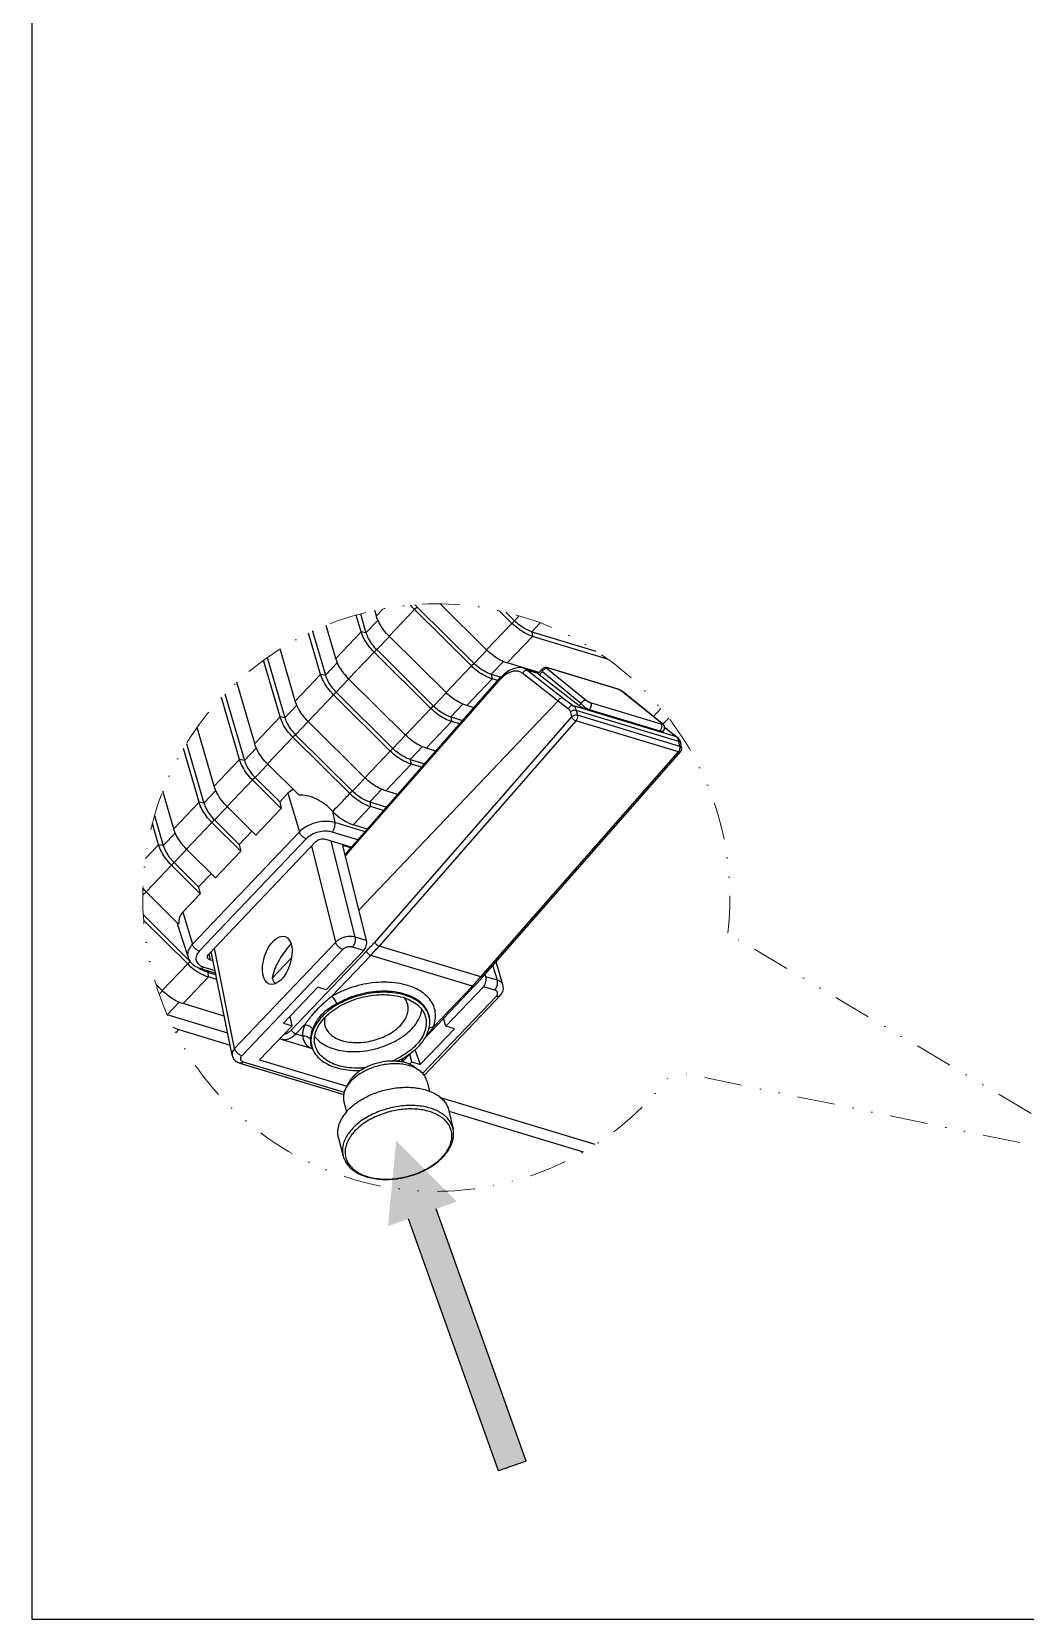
# Model space of a CAD drawing. Header units: millimetres. Extents: x 10368 to 13229, y -13270 to -11269.
# Drawn here: x 11898.9 to 12134.3, y -13205 to -12829.2 of the extents above; entities that cross this region are included whole.
import ezdxf

# ---------------------------------------------------------------- set-up
doc = ezdxf.new("R2010")
doc.units = ezdxf.units.MM
doc.linetypes.add('DIVIDE', pattern=[31.75, 12.7, -6.35, 0, -6.35, 0, -6.35])
doc.layers.add('hatch', color=56, linetype='Continuous', lineweight=9)

# ---------------------------------------------------------------- blocks, each defined once
blk = doc.blocks.new('u59')
blk.add_hatch(color=14).paths.add_polyline_path([(580.912, 847.753), (576.019, 846.005), (554.703, 905.7), (548.176, 903.369), (569.492, 843.675), (564.598, 841.927), (578.938, 827.526)])
blk.add_line((548.176, 903.369), (554.703, 905.7))
at = {"color": 7}
for p, q in [((554.703, 905.7), (576.019, 846.005)), ((548.176, 903.369), (569.492, 843.675))]:
    blk.add_line(p, q, dxfattribs=at)
at = {"color": 7, "linetype": 'Continuous'}
for p, q in [((592.649, 826.955), (591.494, 831.18)), ((531.813, 828.447), (568.377, 817.375)), ((566.501, 820.556), (534.676, 830.192)), ((566.457, 820.412), (565.49, 824.683)), ((591.338, 818.286), (590.731, 820.717)), ((571.692, 813.378), (571.085, 815.807)), ((615.156, 808.831), (591.246, 816.07)), ((615.967, 809.156), (591.363, 816.605)), ((572.325, 812.06), (554.321, 793.157)), ((590.284, 813.943), (590.9, 815.166)), ((611.293, 808.382), (590.634, 814.637)), ((572.681, 811.615), (555.22, 793.284)), ((573.229, 809.5), (565.14, 801.008)), ((575.256, 808.886), (573.229, 809.5)), ((574.518, 805.946), (573.229, 809.5)), ((574.664, 810.04), (573.545, 810.83)), ((575.256, 808.886), (575.781, 809.438)), ((575.256, 808.886), (575.742, 807.004)), ((577.541, 808.893), (575.562, 806.815)), ((577.943, 808.824), (576.832, 807.657)), ((611.293, 808.382), (603.599, 800.304)), ((591.595, 782.27), (615.545, 807.415)), ((593.275, 780.537), (617.225, 805.682)), ((598.93, 805.508), (598.721, 805.921)), ((605.994, 803.542), (598.827, 805.712)), ((617.225, 805.682), (621.992, 781.912)), ((617.816, 807.244), (622.738, 782.696)), ((630.405, 801.207), (618.291, 804.874)), ((567.167, 800.394), (558.276, 791.06)), ((572.163, 803.246), (560.369, 790.864)), ((570.16, 800.653), (560.909, 790.94)), ((565.14, 801.008), (567.167, 800.394)), ((567.167, 800.394), (567.701, 798.562)), ((585.986, 782.65), (603.707, 801.255)), ((600.605, 800.046), (602.709, 802.254)), ((602.709, 802.254), (601.144, 802.728)), ((606.483, 803.332), (605.987, 803.544)), ((618.849, 802.093), (633.167, 797.758)), ((630.405, 801.207), (631.15, 801.989)), ((597.537, 791.198), (605.626, 799.691)), ((605.626, 799.691), (603.599, 800.304)), ((603.599, 800.304), (604.068, 798.055)), ((619.663, 798.035), (629.436, 795.076)), ((630.327, 794.708), (633.187, 797.711)), ((584.988, 783.649), (594.239, 793.362)), ((629.436, 795.076), (623.426, 788.766)), ((553.647, 790.662), (555.294, 785.179)), ((554.982, 789.536), (557.684, 788.718)), ((554.982, 789.536), (556.036, 786.024)), ((555.61, 791.868), (558.276, 791.06)), ((559.001, 789.387), (558.377, 788.687)), ((560.909, 790.94), (584.988, 783.649)), ((586.62, 782.478), (595.51, 791.812)), ((595.51, 791.812), (597.537, 791.198)), ((621.398, 789.38), (623.426, 788.766)), ((634.346, 792), (628.336, 785.69)), ((634.311, 792.032), (635.088, 792.848)), ((634.346, 792), (635.86, 790.498)), ((558.377, 788.687), (511.56, 735.43)), ((558.915, 788.76), (512.097, 735.503)), ((557.684, 788.718), (557.867, 788.106)), ((558.915, 788.76), (582.997, 781.468)), ((603.735, 784.213), (608.304, 789.009)), ((623.617, 787.663), (621.621, 788.268)), ((625.354, 786.741), (621.706, 787.845)), ((624.543, 786.416), (621.828, 787.238)), ((623.323, 787.356), (623.617, 787.663)), ((623.617, 787.663), (623.426, 788.766)), ((627.708, 785.1), (628.336, 785.69)), ((628.336, 785.69), (638.748, 775.369)), ((586.62, 782.478), (589.286, 781.671)), ((623.348, 783.335), (598.003, 756.726)), ((600.232, 756.052), (625.576, 782.66)), ((622.285, 784.955), (622.958, 784.752)), ((622.958, 784.752), (623.281, 783.32)), ((627.708, 785.1), (638.837, 774.069)), ((630.567, 776.917), (628.236, 784.163)), ((536.363, 728.155), (582.997, 781.468)), ((537.391, 727.189), (584.025, 780.501)), ((585.954, 780.158), (588.657, 779.339)), ((585.954, 780.158), (591.565, 757.634)), ((588.657, 779.339), (594.336, 756.538)), ((593.275, 780.537), (598.957, 757.728)), ((601.885, 754.421), (627.23, 781.029)), ((629.512, 773.414), (627.23, 781.029)), ((630.48, 776.237), (638.205, 768.579)), ((540.613, 723.42), (587.758, 772.917)), ((625.355, 769.05), (629.512, 773.414)), ((622.769, 764.324), (625.746, 767.45)), ((625.355, 769.05), (632.196, 762.269)), ((625.746, 767.45), (625.355, 769.05)), ((625.746, 767.45), (631.568, 761.679)), ((638.205, 768.579), (632.196, 762.269)), ((638.955, 769.435), (638.171, 768.612)), ((615.755, 758.971), (621.765, 765.28)), ((621.765, 765.28), (628.605, 758.5)), ((590.399, 759.382), (554.437, 718.474)), ((590.327, 758.959), (591.046, 759.714)), ((590.399, 759.382), (590.978, 759.99)), ((631.568, 761.679), (628.571, 758.533)), ((631.568, 761.679), (632.196, 762.269)), ((638.338, 760.718), (635.237, 757.463)), ((590.336, 758.968), (554.383, 718.071)), ((588.001, 756.312), (594.108, 754.463)), ((595.693, 756.127), (589.489, 758.006)), ((589.667, 758.208), (591.565, 757.634)), ((613.168, 754.245), (616.146, 757.371)), ((615.755, 758.971), (622.595, 752.19)), ((616.146, 757.371), (615.755, 758.971)), ((616.146, 757.371), (621.968, 751.6)), ((628.605, 758.5), (622.595, 752.19)), ((634.104, 757.674), (631.247, 754.675)), ((634.104, 757.674), (635.237, 757.463)), ((636.184, 750.537), (634.104, 757.674)), ((635.237, 757.463), (636.705, 752.426)), ((589.101, 752.73), (585.025, 748.45)), ((585.745, 753.746), (589.101, 752.73)), ((586.316, 754.395), (593.455, 752.234)), ((594.005, 749.519), (593.455, 752.234)), ((604.626, 745.276), (601.885, 754.421)), ((606.155, 748.892), (612.164, 755.201)), ((612.164, 755.201), (619.005, 748.421)), ((621.968, 751.6), (618.97, 748.454)), ((621.968, 751.6), (622.595, 752.19)), ((631.647, 753.693), (625.637, 747.384)), ((631.647, 753.693), (634.239, 744.802)), ((585.216, 747.347), (581.191, 748.566)), ((581.916, 749.391), (585.025, 748.45)), ((585.216, 747.347), (585.025, 748.45)), ((606.155, 748.892), (612.995, 742.111)), ((606.546, 747.292), (606.155, 748.892)), ((619.005, 748.421), (612.995, 742.111)), ((581.434, 744.68), (575.425, 738.371)), ((578.545, 745.555), (581.434, 744.68)), ((582.325, 744.313), (585.216, 747.347)), ((586.31, 741.637), (589.307, 744.784)), ((589.307, 744.784), (589.935, 745.374)), ((589.307, 744.784), (602.767, 731.442)), ((589.935, 745.374), (603.395, 732.032)), ((601.914, 745.766), (609.405, 738.342)), ((604.626, 745.276), (606.546, 747.292)), ((606.546, 747.292), (612.367, 741.521)), ((624.503, 747.595), (621.647, 744.596)), ((624.503, 747.595), (625.637, 747.384)), ((628.614, 733.492), (624.503, 747.595)), ((625.637, 747.384), (629.337, 734.691)), ((586.345, 741.604), (580.335, 735.295)), ((586.345, 741.604), (599.804, 728.263)), ((612.367, 741.521), (609.37, 738.375)), ((612.367, 741.521), (612.995, 742.111)), ((622.047, 743.614), (616.037, 737.305)), ((622.047, 743.614), (626.102, 729.701)), ((575.615, 737.268), (572.175, 738.31)), ((572.725, 734.234), (575.615, 737.268)), ((572.901, 739.135), (575.425, 738.371)), ((575.615, 737.268), (575.425, 738.371)), ((609.405, 738.342), (603.395, 732.032)), ((614.903, 737.515), (612.047, 734.517)), ((614.903, 737.515), (616.037, 737.305)), ((619.501, 721.741), (614.903, 737.515)), ((616.037, 737.305), (620.321, 722.607)), ((511.328, 734.562), (511.553, 733.436)), ((511.554, 733.436), (511.715, 732.902)), ((511.74, 734.177), (536.006, 726.829)), ((511.74, 734.177), (511.965, 733.051)), ((511.965, 733.051), (536.293, 725.685)), ((512.097, 735.503), (536.363, 728.155)), ((571.834, 734.601), (565.824, 728.292)), ((569.529, 735.299), (571.834, 734.601)), ((576.71, 731.558), (579.707, 734.705)), ((579.707, 734.705), (580.335, 735.295)), ((579.707, 734.705), (593.167, 721.363)), ((580.335, 735.295), (593.795, 721.953)), ((612.446, 733.535), (606.437, 727.226)), ((612.446, 733.535), (616.688, 718.982)), ((514.607, 730.294), (512.33, 732.07)), ((512.561, 731.95), (512.332, 732.068)), ((512.561, 731.95), (536.942, 724.567)), ((512.561, 731.95), (514.833, 730.177)), ((514.607, 730.294), (514.619, 730.284)), ((514.619, 730.284), (514.833, 730.177)), ((514.619, 730.284), (515.367, 729.728)), ((514.833, 730.177), (515.368, 729.779)), ((515.673, 730.489), (516.017, 730.829)), ((533.361, 725.599), (516.371, 730.743)), ((516.482, 730.526), (516.625, 730.666)), ((533.211, 725.46), (516.482, 730.526)), ((576.744, 731.525), (570.735, 725.216)), ((576.744, 731.525), (590.204, 718.184)), ((602.767, 731.442), (599.77, 728.295)), ((602.767, 731.442), (603.395, 732.032)), ((514.4, 727.491), (515.758, 728.917)), ((515.853, 728.826), (525.358, 721.219)), ((516.083, 728.706), (525.588, 721.099)), ((516.223, 725.23), (518.007, 727.102)), ((532.992, 723.765), (516.264, 728.83)), ((533.211, 725.46), (533.347, 725.603)), ((536.293, 725.685), (536.006, 726.829)), ((537.678, 726.044), (537.391, 727.189)), ((540.613, 723.42), (538.141, 725.26)), ((563.125, 724.155), (566.015, 727.189)), ((566.015, 727.189), (563.159, 728.054)), ((563.885, 728.879), (565.824, 728.292)), ((566.015, 727.189), (565.824, 728.292)), ((599.804, 728.263), (593.795, 721.953)), ((605.303, 727.436), (602.447, 724.438)), ((605.303, 727.436), (606.437, 727.225)), ((609.47, 713.139), (605.303, 727.436)), ((606.437, 727.226), (610.357, 713.775)), ((543.095, 715.798), (533.881, 723.317)), ((535.103, 723.993), (535.593, 724.51)), ((544.317, 716.474), (535.103, 723.993)), ((545.071, 717.187), (535.602, 724.501)), ((539.399, 722.739), (536.942, 724.567)), ((547.764, 716.213), (539.399, 722.739)), ((548.973, 716.865), (540.598, 723.398)), ((562.234, 724.522), (556.224, 718.213)), ((560.513, 725.043), (562.234, 724.522)), ((567.11, 721.479), (570.107, 724.626)), ((570.107, 724.626), (570.735, 725.216)), ((570.107, 724.626), (583.567, 711.284)), ((570.735, 725.216), (584.194, 711.874)), ((593.167, 721.363), (593.795, 721.953)), ((602.846, 723.456), (596.836, 717.146)), ((602.846, 723.456), (606.441, 711.122)), ((525.356, 721.22), (525.522, 721.1)), ((525.358, 721.219), (525.356, 721.22)), ((526.397, 720.66), (526.59, 720.595)), ((526.481, 720.653), (542.897, 715.683)), ((526.481, 720.653), (526.589, 720.595)), ((526.589, 720.595), (543.006, 715.624)), ((556.415, 717.11), (554.117, 717.806)), ((554.869, 718.623), (556.224, 718.213)), ((556.415, 717.11), (556.224, 718.213)), ((567.144, 721.446), (561.134, 715.137)), ((567.144, 721.446), (580.604, 708.105)), ((590.204, 718.184), (584.194, 711.874)), ((593.167, 721.363), (590.17, 718.216)), ((542.897, 715.683), (543.006, 715.624)), ((544.317, 716.474), (545.003, 717.239)), ((544.342, 715.89), (545.302, 716.959)), ((545.093, 716.726), (552.634, 714.443)), ((545.15, 716.79), (548.741, 715.703)), ((545.302, 716.959), (547.764, 716.213)), ((545.302, 716.959), (545.318, 716.861)), ((552.634, 714.443), (546.624, 708.134)), ((553.525, 714.076), (556.415, 717.11)), ((557.509, 711.4), (560.507, 714.547)), ((560.507, 714.547), (561.134, 715.137)), ((560.507, 714.547), (573.966, 701.205)), ((561.134, 715.137), (574.594, 701.795)), ((595.703, 717.357), (592.846, 714.359)), ((595.703, 717.357), (596.836, 717.146)), ((598.741, 706.933), (595.703, 717.357)), ((596.836, 717.146), (599.683, 707.38)), ((528.878, 713.507), (546.624, 708.134)), ((546.815, 707.031), (531.63, 711.629)), ((557.544, 711.367), (551.534, 705.058)), ((557.544, 711.367), (568.548, 700.459)), ((583.567, 711.284), (580.569, 708.137)), ((583.567, 711.284), (584.194, 711.874)), ((593.246, 713.377), (587.236, 707.067)), ((593.246, 713.377), (595.531, 705.538)), ((544.833, 704.951), (546.815, 707.031)), ((546.815, 707.031), (546.624, 708.134)), ((580.604, 708.105), (574.594, 701.795)), ((586.102, 707.278), (583.246, 704.279)), ((586.102, 707.278), (587.236, 707.067)), ((587.403, 702.816), (586.102, 707.278)), ((587.236, 707.067), (588.396, 703.09)), ((549.783, 703.288), (550.906, 704.467)), ((550.906, 704.467), (551.534, 705.058)), ((550.906, 704.467), (552.958, 702.434)), ((551.534, 705.058), (554.554, 702.064)), ((583.646, 703.298), (582.033, 701.605)), ((583.646, 703.298), (584.023, 702.002)), ((573.966, 701.205), (574.594, 701.795))]:
    blk.add_line(p, q, dxfattribs=at)
for points in [[(617.817, 807.242), (617.719, 807.59), (617.444, 808.118), (617.034, 808.576), (616.498, 808.941), (615.967, 809.156)], [(554.32, 793.157), (553.982, 792.733), (553.697, 792.166), (553.562, 791.582), (553.573, 790.999), (553.648, 790.659)], [(560.369, 790.864), (559.749, 790.204), (559.001, 789.387)], [(511.715, 732.902), (512.063, 732.328), (512.33, 732.07)], [(515.673, 730.488), (515.506, 730.274), (515.4, 730.021), (515.364, 729.75), (515.398, 729.485), (515.49, 729.248), (515.619, 729.054), (515.755, 728.91), (515.854, 728.825)], [(525.522, 721.1), (525.73, 720.972), (525.945, 720.857), (526.168, 720.753), (526.397, 720.66)], [(548.738, 715.703), (549.887, 715.547), (551.037, 715.731), (552.22, 716.246), (553.407, 717.097), (554.383, 718.071)], [(543.006, 715.624), (543.175, 715.579), (543.352, 715.548), (543.519, 715.537), (543.699, 715.549), (543.896, 715.596), (544.098, 715.689), (544.286, 715.831), (544.343, 715.89)]]:
    blk.add_lwpolyline(points, dxfattribs=at)
for centre, radius, start, end in [((576.871, 822.77), 12.458, 135.36832, 136.39175), ((576.5, 823.421), 11.621, 136.39125, 137.4131), ((580.815, 832.728), 10.911, 316.32163, 322.04032), ((582.385, 796.712), 12.165, 136.32251, 141.91318), ((597.151, 801.141), 4.859, 68.08928, 69.64936), ((597.222, 801.32), 4.667, 67.88787, 68.07981), ((597.262, 801.418), 4.561, 66.99317, 67.89051), ((614.94, 739.526), 74.585, 136.74845, 138.69186), ((612.664, 741.644), 71.475, 136.39409, 136.73466), ((620.097, 777.699), 10.599, 54.97169, 59.80381), ((618.976, 776.466), 13.129, 53.53256, 58.15157), ((618.372, 775.647), 14.147, 45.22579, 53.53643), ((635.247, 735.795), 69.397, 136.4049, 138.84296), ((635.47, 735.535), 68.326, 136.40491, 138.84402), ((512.32, 734.761), 1.012, 138.68094, 191.34225), ((513.479, 733.06), 1.444, 215.48322, 220.7124), ((525.769, 721.732), 0.657, 231.29044, 235.29339), ((546.827, 725.162), 10.132, 316.87038, 318.68903)]:
    blk.add_arc(centre, radius, start, end, dxfattribs=at)
for centre, major_axis, ratio, start_param, end_param in [((631.835, 792.936), (-6.781, 7.544), 0.6168894, -0.9676563, -0.7945169), ((558.634, 789.759), (0.454, 1.626), 0.5650063, 0.8156144, 2.4125907), ((604.944, 785.482), (1.589, 5.69), 0.5650063, -0.7551819, -0.3941232), ((604.944, 785.482), (3.013, 5.243), 0.3070683, 3.8892618, 5.6112638), ((586.907, 781.199), (0.522, 1.605), 0.5327871, 0.8389168, 2.4358931), ((623.268, 779.603), (-6.177, 6.258), 0.5951018, -3.1232373, -2.5842595), ((623.63, 778.17), (-6.272, 6.354), 0.5951018, 3.8752301, 4.0079342), ((590.407, 746.283), (-5.613, 5.847), 0.5968302, -1.5901468, -0.8157401), ((598.285, 751.561), (-6.272, 6.354), 0.5951018, 2.8613692, 3.159948), ((517.308, 730.041), (1.638, -0.762), 0.173443, 8.5407853, 9.8755649), ((534.253, 724.91), (1.612, -0.747), 0.1791821, 0.6669887, 2.2370998), ((550.504, 715.687), (9.896, -7.727), 0.0772247, 3.133993, 3.1609581), ((543.72, 717.596), (1.599, -0.73), 0.1775373, 0.2493077, 0.6502541)]:
    blk.add_ellipse(centre, major_axis=major_axis, ratio=ratio, start_param=start_param, end_param=end_param, dxfattribs=at)
blk.add_ellipse((607.108, 784.826), major_axis=(1.828, 5.617), ratio=0.5327871, dxfattribs=at)
for points, start_tangent, end_tangent in [([(591.494, 831.18), (591.07, 832.266), (590.409, 833.279), (589.518, 834.194), (588.413, 834.99), (587.113, 835.647), (585.648, 836.151), (584.051, 836.493), (582.351, 836.668), (580.585, 836.674), (578.782, 836.514), (576.976, 836.192), (575.199, 835.714), (573.485, 835.088), (571.864, 834.326), (570.366, 833.441), (569.02, 832.447), (568.006, 831.522)], (-0.2638082, 0.9645752), (-0.7025218, -0.7116622)), ([(589.418, 826.017), (589.645, 826.32), (590.355, 827.488), (590.821, 828.673), (591.034, 829.85), (590.99, 830.997), (590.69, 832.088), (590.139, 833.103), (589.349, 834.021), (588.337, 834.822), (587.122, 835.49), (585.729, 836.013), (584.187, 836.379), (582.527, 836.581), (580.783, 836.614), (578.991, 836.479), (577.186, 836.177), (575.406, 835.715), (573.687, 835.103), (572.064, 834.352), (570.569, 833.479), (569.234, 832.5), (568.086, 831.436)], (0.6140828, 0.7892416), (-0.6896984, -0.7240967)), ([(567.851, 831.362), (566.942, 830.282), (566.227, 829.16), (565.721, 828.017), (565.431, 826.877), (565.355, 825.761), (565.49, 824.683)], (-0.6896984, -0.7240967), (0.2208385, -0.9753104)), ([(567.944, 831.285), (567.147, 830.309), (566.438, 829.141), (565.971, 827.956), (565.758, 826.779), (565.802, 825.633), (566.103, 824.541), (566.653, 823.526), (567.443, 822.609), (568.456, 821.807), (569.671, 821.139), (569.751, 821.103)], (-0.6766752, -0.7362817), (0.9131513, -0.4076209)), ([(589.24, 824.576), (590.179, 825.696), (590.9, 826.856), (591.391, 828.034), (591.641, 829.208), (591.648, 830.356), (591.494, 831.18)], (0.6896984, 0.7240967), (-0.2635394, 0.9646486)), ([(590.379, 820.304), (591.226, 821.3), (591.904, 822.328), (592.401, 823.376), (592.712, 824.426), (592.831, 825.463), (592.757, 826.473), (592.649, 826.955)], (0.6896984, 0.7240967), (-0.2638174, 0.9645726)), ([(565.49, 824.683), (565.629, 824.188), (566.107, 823.154), (566.817, 822.208), (567.744, 821.366), (568.872, 820.645), (570.18, 820.057), (571.644, 819.614), (573.235, 819.324), (574.925, 819.192), (576.681, 819.221), (578.472, 819.41), (580.264, 819.756), (582.024, 820.252), (583.718, 820.889), (585.315, 821.656), (586.786, 822.537), (588.102, 823.516), (589.24, 824.576)], (0.2207702, -0.9753258), (0.6896984, 0.7240967)), ([(569.751, 821.103), (571.063, 820.616), (572.605, 820.25), (574.265, 820.048), (576.009, 820.015), (577.802, 820.15), (579.606, 820.452), (581.386, 820.914), (583.105, 821.526), (584.729, 822.277), (586.223, 823.15), (587.558, 824.129), (588.706, 825.193)], (0.9131513, -0.4076209), (0.6896984, 0.7240967)), ([(590.379, 820.304), (589.375, 819.356), (588.228, 818.469), (586.954, 817.657), (585.573, 816.931), (584.105, 816.302), (582.571, 815.779), (580.993, 815.37), (579.394, 815.08), (577.799, 814.914), (576.229, 814.875), (574.708, 814.962), (573.258, 815.175), (571.9, 815.51), (570.655, 815.963), (569.539, 816.527), (568.57, 817.194), (567.762, 817.953), (567.126, 818.795), (566.671, 819.706), (566.457, 820.412)], (-0.6896984, -0.7240967), (-0.2209753, 0.9752794)), ([(590.9, 815.166), (590.952, 815.271), (591.311, 816.246), (591.451, 817.213), (591.37, 818.148), (591.338, 818.286)], (0.449676, 0.8931918), (-0.2427284, 0.9700943)), ([(571.692, 813.378), (571.962, 812.633), (572.477, 811.821), (573.194, 811.099), (573.545, 810.83)], (0.2427284, -0.9700943), (0.8169794, -0.5766668)), ([(573.545, 810.83), (574.097, 810.482), (575.165, 809.985), (576.376, 809.618), (577.701, 809.391), (579.112, 809.307), (580.576, 809.369), (582.061, 809.575), (583.534, 809.921), (584.962, 810.399), (586.313, 810.999), (587.556, 811.706), (588.665, 812.506), (589.614, 813.38)], (0.8169794, -0.5766668), (0.6896984, 0.7240967)), ([(574.664, 810.04), (575.161, 809.727), (576.123, 809.279), (577.212, 808.949), (578.405, 808.745), (579.674, 808.669), (580.992, 808.725), (582.329, 808.911), (583.654, 809.222), (584.939, 809.652), (586.155, 810.192), (587.274, 810.829), (588.272, 811.548), (589.126, 812.335)], (0.8169669, -0.5766845), (0.6896984, 0.7240967)), ([(589.126, 812.335), (589.817, 813.171), (590.284, 813.943)], (0.6896984, 0.7240967), (0.4496319, 0.8932139)), ([(589.614, 813.38), (590.382, 814.308), (590.9, 815.166)], (0.6896984, 0.7240967), (0.449676, 0.8931918)), ([(574.262, 804.909), (575.856, 806.335), (577.767, 807.602), (579.921, 808.664), (579.971, 808.685)], (0.6896984, 0.7240967), (0.9228464, 0.3851682)), ([(578.808, 808.751), (577.309, 807.974), (576.451, 807.452)], (-0.9056565, -0.4240122), (-0.8402547, -0.5421919)), ([(586.186, 810.245), (587.125, 810.315), (589.49, 810.29), (591.714, 809.969), (593.702, 809.368), (595.405, 808.499), (596.748, 807.401), (597.698, 806.102), (598.171, 804.856)], (0.9953201, 0.0966331), (0.2321946, -0.9726693)), ([(598.549, 806.263), (598.487, 806.383), (597.48, 807.76), (596.049, 808.929), (594.245, 809.85), (592.127, 810.491), (589.769, 810.83), (587.313, 810.86)], (-0.4496662, 0.8931967), (-0.9988463, -0.0480206)), ([(615.156, 808.831), (615.419, 809.051), (615.687, 809.164), (615.941, 809.163), (615.967, 809.156)], (0.6896984, 0.7240967), (0.9560266, -0.2932799)), ([(615.545, 807.415), (615.725, 807.648), (615.828, 807.892), (615.849, 808.132), (615.788, 808.356), (615.646, 808.554), (615.431, 808.715), (615.156, 808.831)], (0.689551, 0.7242371), (-0.9570299, 0.2899892)), ([(572.81, 804.216), (572.283, 803.48), (571.414, 801.784), (571.269, 801.358)], (-0.6158413, -0.7878702), (-0.2929819, -0.956118)), ([(571.977, 798.313), (571.906, 798.622), (571.836, 800.176), (572.216, 801.775), (573.035, 803.372), (574.262, 804.909)], (-0.2537443, 0.9672713), (0.6896984, 0.7240967)), ([(576.451, 807.452), (575.282, 806.629), (573.587, 805.114)], (-0.8402547, -0.5421919), (-0.6896984, -0.7240967)), ([(598.253, 802.815), (597.676, 803.512), (596.338, 804.606), (594.641, 805.472), (592.66, 806.071), (590.442, 806.391), (588.086, 806.416), (585.648, 806.146), (583.233, 805.592), (580.905, 804.77), (578.758, 803.712), (576.854, 802.449), (575.264, 801.028)], (-0.5784168, 0.8157414), (-0.6896984, -0.7240967)), ([(595.86, 800.182), (595.828, 800.311), (595.317, 801.435), (594.449, 802.417), (593.257, 803.222), (591.788, 803.816), (590.097, 804.178), (588.25, 804.294), (586.317, 804.159), (584.374, 803.779), (582.494, 803.168), (580.749, 802.349), (579.208, 801.354), (577.928, 800.221)], (-0.2310844, 0.9729337), (-0.6896984, -0.7240967)), ([(598.171, 804.856), (598.215, 804.657), (598.285, 803.103), (597.905, 801.504), (597.086, 799.907), (595.859, 798.37)], (0.2321946, -0.9726693), (-0.6896984, -0.7240967)), ([(596.534, 798.165), (597.838, 799.799), (598.707, 801.495), (599.111, 803.196), (599.037, 804.844), (598.549, 806.263)], (0.6896984, 0.7240967), (-0.4496662, 0.8931967)), ([(599.247, 803.548), (599.183, 804.614), (598.954, 805.457), (598.929, 805.508)], (0.0015171, 0.9999988), (-0.447154, 0.894457)), ([(601.145, 802.728), (600.867, 803.757), (600.384, 804.621), (599.742, 805.232), (599.044, 805.616)], (-0.1709408, 0.9852813), (-0.9204394, 0.3908853)), ([(615.545, 807.415), (615.912, 807.262), (616.275, 807.029), (616.61, 806.732), (616.892, 806.393), (617.102, 806.034), (617.225, 805.682)], (0.9570884, -0.2897961), (0.2188596, -0.9757564)), ([(617.225, 805.682), (617.586, 806.144), (617.793, 806.626), (617.836, 807.103), (617.816, 807.242)], (0.6970639, 0.717009), (-0.1961976, 0.9805644)), ([(570.16, 800.653), (569.683, 798.863), (569.678, 797.117), (570.144, 795.467), (571.068, 793.965), (572.423, 792.654), (574.167, 791.574), (576.248, 790.759), (578.603, 790.231), (581.163, 790.007), (583.849, 790.095), (586.581, 790.49), (589.277, 791.182), (591.857, 792.149), (594.239, 793.362)], (-0.3674491, -0.9300436), (0.8629434, 0.5053006)), ([(571.959, 802.854), (571.646, 802.501), (571.083, 801.838), (570.59, 801.225), (570.16, 800.653)], (-0.666621, -0.7453969), (-0.5868706, -0.8096807)), ([(570.16, 800.653), (570.688, 800.72), (571.113, 800.934), (571.272, 801.092)], (0.9998011, -0.0199451), (0.6266431, 0.7793064)), ([(571.269, 801.358), (571.01, 800.083), (570.983, 799.376)], (-0.2929819, -0.956118), (0.0226925, -0.9997425)), ([(575.264, 801.028), (574.041, 799.496), (573.225, 797.903), (572.873, 796.531)], (-0.6896984, -0.7240967), (-0.1365803, -0.990629)), ([(596.701, 797.759), (597.34, 798.514), (597.835, 799.243), (598.22, 799.932), (598.524, 800.569), (598.764, 801.143)], (0.689526, 0.7242609), (0.3674434, 0.9300459)), ([(598.764, 801.143), (599.03, 801.951), (599.192, 802.755), (599.247, 803.548)], (0.3674491, 0.9300436), (0.0016013, 0.9999987)), ([(600.605, 800.046), (600.039, 800.134), (599.502, 800.368), (599.059, 800.718), (598.764, 801.143)], (-0.9998011, 0.0199452), (-0.4227061, 0.9062668)), ([(601.144, 802.728), (600.558, 802.72), (600.004, 802.869), (599.549, 803.157), (599.247, 803.548)], (-0.9888016, -0.1492363), (-0.4422194, 0.8969069)), ([(600.605, 800.046), (600.903, 800.946), (601.083, 801.844), (601.144, 802.728)], (0.3674491, 0.9300436), (0.0016013, 0.9999987)), ([(602.709, 802.254), (603.472, 802.931), (604.259, 803.39), (605.041, 803.613), (605.788, 803.593), (605.987, 803.544)], (0.6897402, 0.7240569), (0.957642, -0.2879616)), ([(602.709, 802.254), (603.028, 802.105), (603.329, 801.864), (603.567, 801.566), (603.707, 801.255)], (0.9570884, -0.2897962), (0.2651095, -0.9642183)), ([(603.707, 801.255), (604.355, 801.83), (605.025, 802.22), (605.569, 802.39)], (0.6897825, 0.7240167), (0.98256, 0.1859457)), ([(570.983, 799.376), (571.084, 798.435), (571.634, 796.896), (572.641, 795.519), (574.072, 794.35), (575.876, 793.429), (577.994, 792.788), (580.352, 792.449), (582.87, 792.422), (585.463, 792.709), (588.042, 793.3), (590.52, 794.176), (592.812, 795.305), (594.839, 796.65), (596.534, 798.165)], (0.0226925, -0.9997425), (0.6896984, 0.7240967)), ([(570.988, 799.143), (571.074, 798.282), (571.611, 796.714), (572.618, 795.31), (574.06, 794.118), (575.888, 793.18), (578.037, 792.529), (580.433, 792.188), (582.992, 792.168), (585.625, 792.471), (588.24, 793.085), (590.746, 793.989), (593.056, 795.151)], (0.0225639, -0.9997454), (0.8629434, 0.5053006)), ([(595.859, 798.37), (594.265, 796.944), (592.354, 795.677), (590.2, 794.615), (587.864, 793.79), (585.442, 793.235), (582.996, 792.964), (580.631, 792.989), (578.407, 793.31), (576.419, 793.911), (574.716, 794.78), (573.374, 795.877), (572.423, 797.177), (571.977, 798.313)], (-0.6896984, -0.7240967), (-0.2537443, 0.9672713)), ([(577.928, 800.221), (576.96, 798.994), (576.341, 797.72), (576.093, 796.448), (576.215, 795.273)], (-0.6896984, -0.7240967), (0.2528373, -0.9675088)), ([(593.056, 795.151), (593.61, 795.476), (594.119, 795.78), (594.601, 796.082), (595.065, 796.389), (595.509, 796.708), (595.93, 797.041), (596.328, 797.39), (596.701, 797.759)], (0.8629507, 0.5052881), (0.6897006, 0.7240947)), ([(595.867, 798.367), (595.962, 799.089), (595.86, 800.182)], (0.2104339, 0.9776081), (-0.2310844, 0.9729337)), ([(597.75, 796.549), (598.497, 797.366), (599.137, 798.124), (599.692, 798.822), (600.178, 799.463), (600.605, 800.046)], (0.6896147, 0.7241765), (0.5868683, 0.8096824)), ([(555.22, 793.284), (554.877, 793.346), (554.58, 793.313), (554.351, 793.186), (554.321, 793.157)], (-0.9570884, 0.2897961), (-0.6867784, -0.7268669)), ([(555.22, 793.284), (555.041, 793.05), (554.938, 792.807), (554.916, 792.567), (554.978, 792.342), (555.12, 792.144), (555.334, 791.983), (555.61, 791.868)], (-0.689551, -0.7242371), (0.9570299, -0.2899892)), ([(576.215, 795.273), (576.228, 795.227), (576.739, 794.103), (577.052, 793.681)], (0.2528373, -0.9675088), (0.6430122, -0.7658559)), ([(594.239, 793.362), (593.902, 793.691), (593.566, 794.136), (593.272, 794.643), (593.056, 795.151)], (-0.7850892, 0.6193827), (-0.3241447, 0.9460075)), ([(594.239, 793.362), (594.729, 793.77), (595.188, 794.156), (595.633, 794.539), (596.072, 794.927), (596.504, 795.321), (596.928, 795.722), (597.343, 796.131), (597.75, 796.549)], (0.7701661, 0.6378434), (0.6896996, 0.7240956)), ([(629.436, 795.076), (631.117, 794.382)], (0.9570884, -0.2897962), (0.8875007, -0.4608064)), ([(631.117, 794.382), (632.79, 793.334), (634.346, 792)], (0.8875007, -0.4608064), (0.7102197, -0.7039801)), ([(553.648, 790.66), (553.721, 790.472), (554.004, 790.079), (554.431, 789.762), (554.982, 789.536)], (0.2887617, -0.957401), (0.9600275, -0.2799056)), ([(555.61, 791.868), (555.369, 791.557), (555.168, 791.177), (555.02, 790.756), (554.937, 790.321), (554.923, 789.905), (554.981, 789.536)], (-0.6896984, -0.7240967), (0.2651034, -0.96422)), ([(560.909, 790.94), (560.618, 790.975), (560.398, 790.891), (560.369, 790.863)], (-0.9570884, 0.2897962), (-0.6791711, -0.73398)), ([(558.915, 788.76), (558.626, 788.798), (558.413, 788.721), (558.378, 788.686)], (-0.9567211, 0.2910065), (-0.645731, -0.763565)), ([(623.426, 788.766), (625.107, 788.073), (625.904, 787.619)], (0.9570884, -0.2897962), (0.8497942, -0.5271146)), ([(623.617, 787.663), (625.018, 787.086), (625.428, 786.86)], (0.9570884, -0.2897962), (0.8646512, -0.5023727)), ([(624.543, 786.416), (625.049, 786.743), (625.352, 786.734)], (0.6896984, 0.7240967), (0.9642298, -0.2650677)), ([(625.075, 786.213), (624.543, 786.416)], (-0.9043687, 0.426752), (-0.9570884, 0.2897962)), ([(626.328, 784.867), (625.711, 785.804), (625.075, 786.213)], (-0.264357, 0.9644249), (-0.9043687, 0.426752)), ([(626.709, 786.114), (625.354, 786.741)], (-0.8332048, 0.5529645), (-0.9570884, 0.2897962)), ([(628.236, 784.163), (627.678, 785.221), (626.709, 786.114)], (-0.3062761, 0.9519427), (-0.8332048, 0.5529645)), ([(584.988, 783.649), (585.307, 783.499), (585.608, 783.258), (585.845, 782.96), (585.986, 782.65)], (0.9570884, -0.2897962), (0.2651095, -0.9642183)), ([(589.286, 781.671), (589.045, 781.36), (588.843, 780.981), (588.696, 780.559), (588.612, 780.125), (588.599, 779.708), (588.657, 779.339)], (-0.6896984, -0.7240968), (0.2651033, -0.96422)), ([(589.286, 781.671), (589.609, 781.605), (589.966, 781.593), (590.336, 781.636), (590.702, 781.731), (591.045, 781.873), (591.348, 782.056), (591.595, 782.27)], (0.9571458, -0.2896065), (0.6898483, 0.723954)), ([(591.595, 782.27), (591.961, 782.117), (592.325, 781.884), (592.659, 781.587), (592.942, 781.248), (593.152, 780.889), (593.275, 780.537)], (0.9570884, -0.2897962), (0.2188597, -0.9757563)), ([(622.958, 784.752), (623.402, 784.518), (623.631, 784.168), (623.64, 784.133)], (0.9570884, -0.2897962), (0.2056982, -0.9786155)), ([(623.612, 783.753), (623.348, 783.335)], (-0.3132678, -0.9496648), (-0.6896984, -0.7240967)), ([(623.64, 784.133), (623.612, 783.753)], (0.2056982, -0.9786155), (-0.3132678, -0.9496648)), ([(625.576, 782.66), (626.275, 783.757), (626.328, 784.867)], (0.6896984, 0.7240967), (-0.264357, 0.9644249)), ([(625.576, 782.66), (626.271, 782.3), (626.873, 781.707), (627.23, 781.029)], (0.9570884, -0.2897962), (0.2870722, -0.9579089)), ([(627.23, 781.029), (628.071, 782.239), (628.348, 783.476), (628.233, 784.162)], (0.6896984, 0.7240967), (-0.3042317, 0.9525981)), ([(582.997, 781.468), (583.319, 781.321), (583.626, 781.087), (583.874, 780.799), (584.025, 780.501)], (0.9574537, -0.2885869), (0.3107462, -0.9504929)), ([(588.657, 779.339), (589.307, 779.201), (590.021, 779.173), (590.762, 779.256), (591.493, 779.446), (592.178, 779.733), (592.782, 780.103), (593.275, 780.537)], (0.9541047, -0.2994731), (0.6823198, 0.7310538)), ([(590.335, 758.969), (590.41, 759.118)], (0.6479147, 0.7617129), (0.2348064, 0.9720422)), ([(590.41, 759.118), (590.399, 759.382)], (0.2348064, 0.9720422), (-0.2417133, 0.9703477)), ([(634.104, 757.674), (633.548, 759.035), (632.684, 760.4), (631.568, 761.679)], (-0.2798342, 0.9600483), (-0.7102197, 0.7039801)), ([(632.196, 762.269), (633.535, 760.734), (634.572, 759.096), (635.238, 757.462)], (0.7102197, -0.7039801), (0.2798342, -0.9600483)), ([(594.108, 754.463), (595.658, 754.252), (597.384, 754.48), (598.997, 755.118), (600.232, 756.052)], (0.9570884, -0.2897962), (0.6896984, 0.7240967)), ([(598.003, 756.726), (597.532, 756.371), (596.929, 756.133), (596.284, 756.048), (595.693, 756.127)], (-0.6896984, -0.7240967), (-0.9570884, 0.2897962)), ([(600.232, 756.052), (600.926, 755.692), (601.528, 755.098), (601.885, 754.421)], (0.9570884, -0.2897962), (0.2870722, -0.9579089)), ([(628.605, 758.5), (629.945, 756.964), (630.981, 755.327)], (0.7102197, -0.7039801), (0.4618304, -0.8869683)), ([(630.981, 755.327), (631.648, 753.693)], (0.4618304, -0.8869683), (0.2798342, -0.9600483)), ([(594.108, 754.463), (593.683, 753.813), (593.445, 753.002), (593.455, 752.234)], (-0.6896984, -0.7240967), (0.1985145, -0.9800979)), ([(593.455, 752.234), (595.149, 751.953), (597.02, 752.06), (598.885, 752.543), (600.561, 753.357), (601.885, 754.421)], (0.9570884, -0.2897962), (0.6896984, 0.7240967)), ([(624.503, 747.595), (623.948, 748.956), (623.084, 750.321), (621.968, 751.6)], (-0.2798342, 0.9600483), (-0.7102197, 0.7039801)), ([(622.595, 752.19), (623.935, 750.655), (624.971, 749.017), (625.638, 747.383)], (0.7102197, -0.7039801), (0.2798342, -0.9600483)), ([(585.025, 748.45), (586.706, 747.756), (588.379, 746.709), (589.935, 745.374)], (0.9570884, -0.2897962), (0.7102197, -0.7039801)), ([(594.005, 749.52), (592.607, 748.179), (591.271, 746.777), (589.935, 745.374)], (-0.6896984, -0.7240967), (-0.6896984, -0.7240967)), ([(594.005, 749.52), (596.067, 747.721), (598.15, 746.51), (600.134, 745.862), (601.914, 745.766)], (0.6888756, -0.7248796), (0.9942492, 0.1070909)), ([(619.005, 748.421), (620.344, 746.885), (621.381, 745.248)], (0.7102197, -0.7039801), (0.4618304, -0.8869683)), ([(581.434, 744.68), (583.116, 743.987)], (0.9570884, -0.2897962), (0.8875007, -0.4608064)), ([(585.216, 747.347), (586.617, 746.769), (588.011, 745.896), (589.307, 744.784)], (0.9570884, -0.2897962), (0.7102197, -0.7039801)), ([(621.381, 745.248), (622.048, 743.614)], (0.4618304, -0.8869683), (0.2798342, -0.9600483)), ([(583.116, 743.987), (584.788, 742.939), (586.345, 741.604)], (0.8875007, -0.4608064), (0.7102197, -0.7039801)), ([(614.903, 737.515), (614.348, 738.877), (613.484, 740.242), (612.367, 741.521)], (-0.2798342, 0.9600483), (-0.7102197, 0.7039801)), ([(612.995, 742.111), (614.335, 740.576), (615.371, 738.938), (616.038, 737.304)], (0.7102197, -0.7039801), (0.2798342, -0.9600483)), ([(575.425, 738.371), (577.106, 737.677), (578.779, 736.629), (580.335, 735.295)], (0.9570884, -0.2897962), (0.7102197, -0.7039801)), ([(575.615, 737.268), (577.016, 736.69), (578.41, 735.817), (579.707, 734.705)], (0.9570884, -0.2897962), (0.7102197, -0.7039801)), ([(609.405, 738.342), (610.744, 736.806), (611.781, 735.169)], (0.7102197, -0.7039801), (0.4618304, -0.8869683)), ([(511.74, 734.177), (511.519, 734.286), (511.373, 734.442), (511.328, 734.562)], (-0.9506329, 0.3103177), (-0.2007838, 0.9796356)), ([(511.965, 733.051), (511.698, 733.197), (511.56, 733.41), (511.554, 733.436)], (-0.950633, 0.3103176), (-0.1890959, 0.9819586)), ([(512.097, 735.503), (511.865, 735.542), (511.672, 735.509), (511.56, 735.429)], (-0.9567211, 0.2910065), (-0.667481, -0.7446268)), ([(512.097, 735.503), (511.941, 735.28), (511.818, 735.012), (511.74, 734.722), (511.713, 734.435), (511.74, 734.177)], (-0.659315, -0.7518668), (0.2201909, -0.9754568)), ([(511.965, 733.051), (512.102, 732.594), (512.303, 732.222)], (0.2038357, -0.9790051), (0.5811049, -0.8138287)), ([(571.834, 734.601), (573.515, 733.908)], (0.9570884, -0.2897962), (0.8875007, -0.4608064)), ([(573.515, 733.908), (575.188, 732.86), (576.744, 731.525)], (0.8875007, -0.4608064), (0.7102197, -0.7039801)), ([(611.781, 735.169), (612.447, 733.535)], (0.4618304, -0.8869683), (0.2798342, -0.9600483)), ([(512.384, 732.119), (512.561, 731.95)], (0.6528998, -0.7574443), (0.7905486, -0.6123993)), ([(516.482, 730.526), (516.235, 730.586), (516.017, 730.604), (515.836, 730.579), (515.699, 730.511), (515.673, 730.488)], (-0.9543811, 0.2985913), (-0.7073376, -0.7068758)), ([(516.264, 728.83), (516.159, 728.958), (516.089, 729.14), (516.059, 729.363), (516.071, 729.613), (516.125, 729.871), (516.216, 730.121), (516.338, 730.344), (516.482, 730.526)], (-0.7778146, 0.6284938), (0.6999197, 0.7142215)), ([(605.303, 727.436), (604.747, 728.798), (603.883, 730.163), (602.767, 731.442)], (-0.2798342, 0.9600483), (-0.7102197, 0.7039801)), ([(603.395, 732.032), (604.734, 730.497), (605.771, 728.859), (606.438, 727.225)], (0.7102197, -0.7039801), (0.2798342, -0.9600483)), ([(516.083, 728.706), (515.887, 728.801), (515.854, 728.825)], (-0.9577479, 0.2876091), (-0.7817031, 0.6236507)), ([(516.264, 728.83), (516.167, 728.856), (516.087, 728.871), (516.026, 728.873), (515.988, 728.862), (515.975, 728.839), (515.986, 728.805), (516.023, 728.759), (516.083, 728.706)], (-0.9571031, 0.2897476), (0.7807192, -0.6248821)), ([(532.992, 723.765), (532.887, 723.893), (532.817, 724.074), (532.788, 724.298), (532.8, 724.548), (532.853, 724.806), (532.944, 725.056), (533.066, 725.279), (533.211, 725.46)], (-0.7778144, 0.6284941), (0.6999193, 0.7142219)), ([(535.103, 723.993), (534.971, 724.212), (534.79, 724.439), (534.569, 724.662), (534.318, 724.874), (534.046, 725.066), (533.764, 725.231), (533.482, 725.364), (533.211, 725.46)], (-0.4456696, 0.8951975), (-0.959699, 0.2810299)), ([(536.006, 726.829), (535.979, 727.087), (536.006, 727.374), (536.084, 727.664), (536.207, 727.933), (536.363, 728.155)], (-0.2201909, 0.9754568), (0.659315, 0.7518668)), ([(536.006, 726.829), (536.279, 726.789), (536.585, 726.808), (536.894, 726.887), (537.171, 727.018), (537.391, 727.189)], (0.9632456, -0.2686223), (0.7054757, 0.7087342)), ([(536.293, 725.685), (536.645, 725.643), (537.032, 725.697), (537.394, 725.838), (537.678, 726.044)], (0.9632456, -0.2686223), (0.7054757, 0.7087342)), ([(536.942, 724.567), (536.667, 724.845), (536.448, 725.222), (536.293, 725.685)], (-0.8002429, 0.599676), (-0.2363429, 0.9716697)), ([(536.363, 728.155), (536.617, 728.048), (536.871, 727.879), (537.099, 727.665), (537.278, 727.428), (537.391, 727.189)], (0.9574537, -0.2885869), (0.3107462, -0.9504929)), ([(536.942, 724.567), (537.281, 724.547), (537.628, 724.671), (537.93, 724.922), (538.141, 725.26)], (0.9586572, -0.2845635), (0.3845316, 0.9231118)), ([(538.141, 725.26), (537.946, 725.454), (537.789, 725.72), (537.678, 726.044)], (-0.8020839, 0.5972114), (-0.2431978, 0.9699767)), ([(565.824, 728.292), (567.506, 727.598), (569.178, 726.55), (570.735, 725.216)], (0.9570884, -0.2897962), (0.7102197, -0.7039801)), ([(566.015, 727.189), (567.416, 726.611), (568.81, 725.738), (570.107, 724.626)], (0.9570884, -0.2897962), (0.7102197, -0.7039801)), ([(599.804, 728.263), (601.144, 726.727), (602.18, 725.09)], (0.7102197, -0.7039801), (0.4618304, -0.8869683)), ([(533.881, 723.317), (533.801, 723.376), (533.704, 723.44), (533.592, 723.505), (533.471, 723.569), (533.346, 723.628), (533.222, 723.682), (533.102, 723.728), (532.992, 723.765)], (-0.7748188, 0.6321833), (-0.9570709, 0.289854)), ([(533.881, 723.317), (534.107, 723.284), (534.346, 723.316), (534.58, 723.412), (534.794, 723.564), (534.972, 723.762), (535.103, 723.993)], (0.9564313, -0.2919575), (0.3921235, 0.9199126)), ([(540.598, 723.398), (540.384, 723.071), (540.082, 722.831), (539.736, 722.714), (539.399, 722.739)], (-0.4052452, -0.914208), (-0.9570884, 0.2897962)), ([(562.234, 724.522), (563.915, 723.829)], (0.9570884, -0.2897962), (0.8875007, -0.4608064)), ([(563.915, 723.829), (565.588, 722.781), (567.144, 721.446)], (0.8875007, -0.4608064), (0.7102197, -0.7039801)), ([(593.795, 721.953), (595.134, 720.418), (596.171, 718.78), (596.837, 717.146)], (0.7102197, -0.7039801), (0.2798342, -0.9600483)), ([(602.18, 725.09), (602.847, 723.456)], (0.4618304, -0.8869683), (0.2798342, -0.9600483)), ([(525.588, 721.099), (525.395, 721.192)], (-0.9577479, 0.2876091), (-0.8220833, 0.5693672)), ([(525.588, 721.099), (525.668, 721.04), (525.767, 720.977), (525.879, 720.913), (526, 720.849), (526.126, 720.79), (526.251, 720.736), (526.371, 720.69), (526.481, 720.653)], (0.780783, -0.6248023), (0.9570718, -0.2898509)), ([(554.221, 718.235), (553.499, 717.545), (552.526, 716.856), (551.553, 716.433), (550.615, 716.293), (549.745, 716.44), (548.973, 716.865)], (-0.6838004, -0.7296691), (-0.7885537, 0.6149659)), ([(554.382, 718.071), (554.453, 718.216), (554.437, 718.474)], (0.6451316, 0.7640715), (-0.2651619, 0.9642039)), ([(556.224, 718.213), (557.905, 717.519), (559.578, 716.471), (561.134, 715.137)], (0.9570884, -0.2897962), (0.7102197, -0.7039801)), ([(590.204, 718.184), (591.544, 716.648), (592.58, 715.011)], (0.7102197, -0.7039801), (0.4618304, -0.8869683)), ([(595.703, 717.357), (595.147, 718.719), (594.283, 720.083), (593.167, 721.363)], (-0.2798342, 0.9600483), (-0.7102197, 0.7039801)), ([(542.897, 715.683), (542.994, 715.657)], (0.9571024, -0.28975), (0.9739874, -0.2266021)), ([(542.994, 715.657), (543.076, 715.642)], (0.9739874, -0.2266021), (0.9932007, -0.1164144)), ([(543.076, 715.642), (543.138, 715.639), (543.178, 715.648), (543.194, 715.67), (543.185, 715.703), (543.152, 715.746), (543.095, 715.798)], (0.9932007, -0.1164144), (-0.7747514, 0.632266)), ([(543.095, 715.798), (543.322, 715.765), (543.56, 715.797), (543.795, 715.893), (544.009, 716.045), (544.187, 716.243), (544.317, 716.474)], (0.9564313, -0.2919576), (0.3921234, 0.9199126)), ([(544.343, 715.891), (544.389, 715.959), (544.422, 716.102), (544.398, 716.277), (544.317, 716.474)], (0.666381, 0.7456114), (-0.4633438, 0.8861786)), ([(545.317, 716.862), (545.315, 716.859), (545.198, 716.842)], (-0.4361349, -0.8998813), (-0.9909701, 0.134083)), ([(547.764, 716.213), (548.105, 716.186), (548.454, 716.3), (548.758, 716.538), (548.973, 716.865)], (0.9555369, -0.2948716), (0.4053964, 0.914141)), ([(548.739, 715.703), (548.626, 715.74), (547.764, 716.213)], (-0.9571595, 0.2895613), (-0.7892404, 0.6140843)), ([(552.634, 714.443), (554.315, 713.75)], (0.9570884, -0.2897962), (0.8875007, -0.4608064)), ([(556.415, 717.11), (557.816, 716.532), (559.21, 715.659), (560.507, 714.547)], (0.9570884, -0.2897962), (0.7102197, -0.7039801)), ([(592.58, 715.011), (593.247, 713.377)], (0.4618304, -0.8869683), (0.2798342, -0.9600483)), ([(554.315, 713.75), (555.988, 712.702), (557.544, 711.367)], (0.8875007, -0.4608064), (0.7102197, -0.7039801)), ([(586.102, 707.278), (585.547, 708.64), (584.683, 710.004), (583.567, 711.284)], (-0.2798342, 0.9600483), (-0.7102197, 0.7039801)), ([(584.194, 711.874), (585.534, 710.339), (586.57, 708.701), (587.237, 707.067)], (0.7102197, -0.7039801), (0.2798342, -0.9600483)), ([(546.624, 708.134), (548.305, 707.44), (549.978, 706.392), (551.534, 705.058)], (0.9570884, -0.2897962), (0.7102197, -0.7039801)), ([(546.815, 707.031), (548.216, 706.453), (549.609, 705.58), (550.906, 704.467)], (0.9570884, -0.2897962), (0.7102197, -0.7039801)), ([(580.604, 708.105), (581.943, 706.569), (582.98, 704.931)], (0.7102197, -0.7039801), (0.4618304, -0.8869683)), ([(582.98, 704.931), (583.647, 703.298)], (0.4618304, -0.8869683), (0.2798342, -0.9600483))]:
    blk.add_spline(points, degree=3, dxfattribs=dict(at, start_tangent=start_tangent, end_tangent=end_tangent))
for points in [[(638.205, 768.579), (638.454, 768.332), (638.694, 768.077), (638.924, 767.812)], [(574.502, 700.639), (574.329, 700.833), (574.151, 701.022), (573.966, 701.205)], [(574.594, 701.795), (574.937, 701.455), (575.263, 701.098), (575.569, 700.725)]]:
    blk.add_open_spline(points, degree=3, dxfattribs=at)
at = {"layer": 'Defpoints', "color": 2}
blk.add_lwpolyline([(0, 0), (665.275, 0), (665.275, 940.793), (0, 940.793)], close=True, dxfattribs=at)
at = {"layer": 'hatch', "color": 4, "linetype": 'DIVIDE', "ltscale": 0.7}
for q in [(500.423, 778.433), (513.319, 811.028)]:
    blk.add_line((409.274, 832.518), q, dxfattribs=at)
blk.add_arc((569.433, 769.979), 69.525, 173.01573, 143.81312, dxfattribs=at)

msp = doc.modelspace()

# ---------------------------------------------------------------- block references
at = {"rotation": 180}
msp.add_blockref('u59', (12564.2, -12264.16), dxfattribs=at)

doc.saveas('drawing.dxf')
